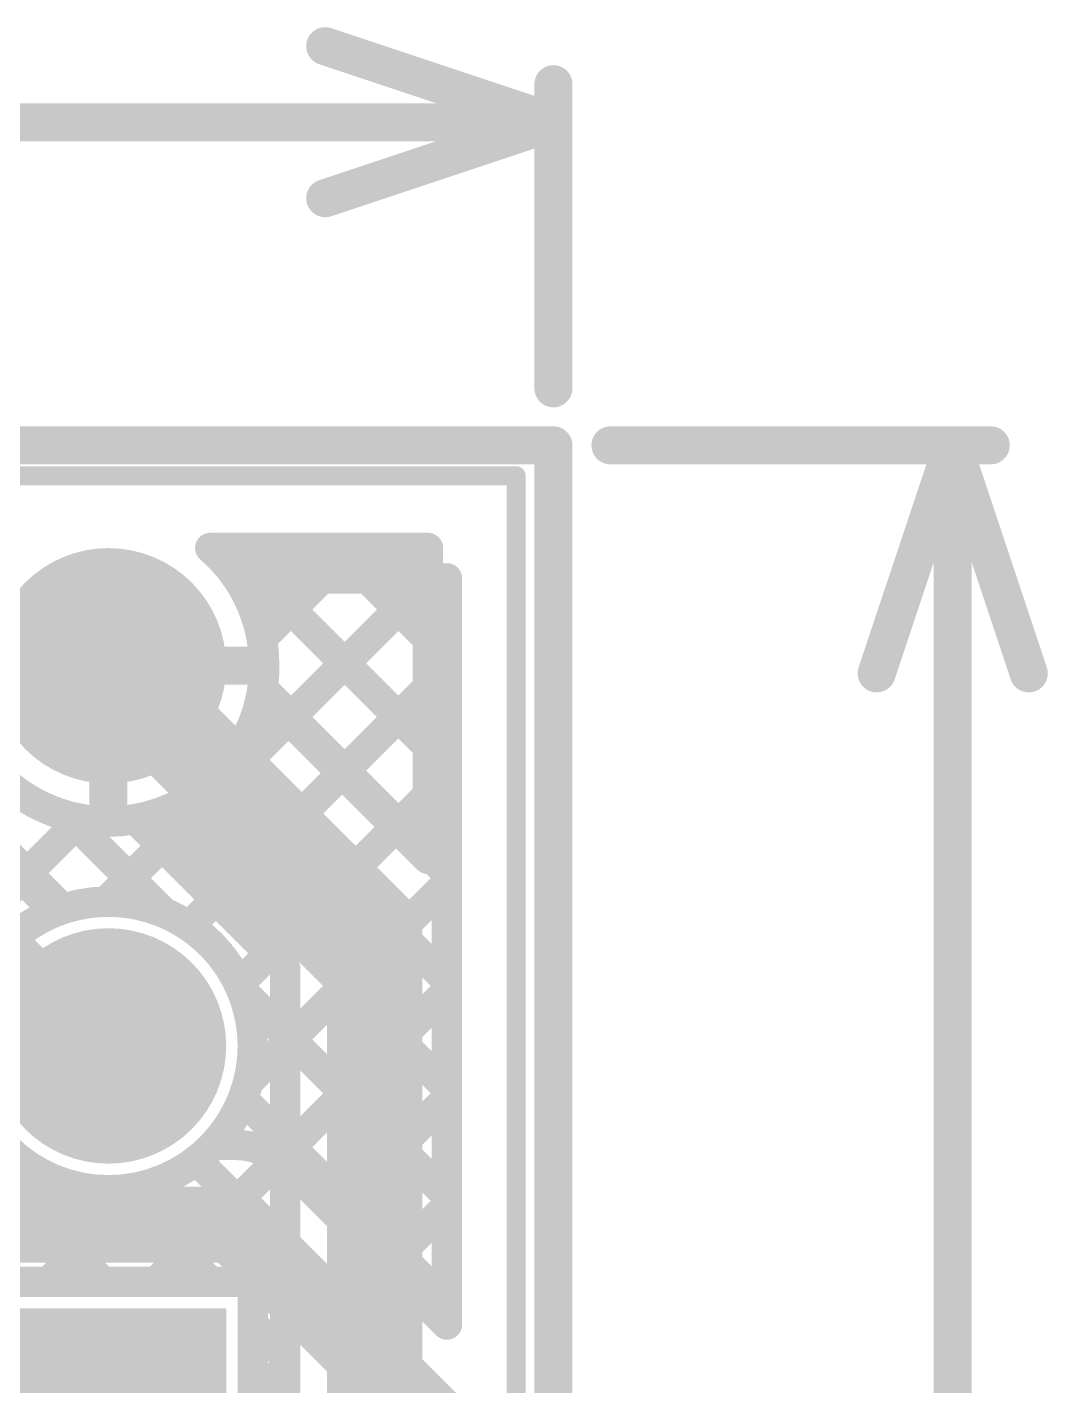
# Model space of a CAD drawing. Header units: millimetres. Extents: x 0.84 to 3.69, y 1.83 to 3.72.
# Drawn here: x 3.4096 to 3.678, y 3.3596 to 3.717 of the extents above; entities that cross this region are included whole.
import ezdxf

# ---------------------------------------------------------------- set-up
doc = ezdxf.new("R2010")
doc.units = ezdxf.units.MM
doc.header["$MEASUREMENT"] = 0
for name, color, linetype in [('BottomLayer', 5, 'Continuous'), ('BottomSolder', 6, 'Continuous'), ('Mechanical1', 6, 'Continuous'), ('Mechanical2', 216, 'Continuous'), ('MultiLayer', 9, 'Continuous'), ('PadHoleLayer', 156, 'Continuous'), ('TopLayer', 1, 'Continuous'), ('TopOverlay', 2, 'Continuous'), ('TopSolder', 216, 'Continuous')]:
    doc.layers.add(name, color=color, linetype=linetype)

# ---------------------------------------------------------------- blocks, each defined once
blk = doc.blocks.new('640456_3_58')
at = {"layer": 'BottomLayer', "const_width": 0.02697}
for points in [[(-0.01348, 0, 1), (0.01348, 0, 1)], [(0.08652, 0, 1), (0.11348, 0, 1)]]:
    blk.add_lwpolyline(points, format="xyb", close=True, dxfattribs=at)
at = {"layer": 'BottomLayer'}
blk.add_solid([(-0.07303, 0.02697), (-0.12697, 0.02697), (-0.07303, -0.02697), (-0.12697, -0.02697)], dxfattribs=at)
at = {"layer": 'BottomSolder', "const_width": 0.03097}
for points in [[(-0.01548, 0, 1), (0.01548, 0, 1)], [(0.08452, 0, 1), (0.11548, 0, 1)]]:
    blk.add_lwpolyline(points, format="xyb", close=True, dxfattribs=at)
at = {"layer": 'BottomSolder'}
blk.add_solid([(-0.06903, 0.03097), (-0.13097, 0.03097), (-0.06903, -0.03097), (-0.13097, -0.03097)], dxfattribs=at)
at = {"layer": 'MultiLayer', "const_width": 0.02697}
for points in [[(-0.01348, 0, 1), (0.01348, 0, 1)], [(0.08652, 0, 1), (0.11348, 0, 1)]]:
    blk.add_lwpolyline(points, format="xyb", close=True, dxfattribs=at)
at = {"layer": 'MultiLayer'}
blk.add_solid([(-0.07303, 0.02697), (-0.12697, 0.02697), (-0.07303, -0.02697), (-0.12697, -0.02697)], dxfattribs=at)
at = {"layer": 'PadHoleLayer', "const_width": 0.02008}
for points in [[(-0.11004, 0, 1), (-0.08996, 0, 1)], [(-0.01004, 0, 1), (0.01004, 0, 1)], [(0.08996, 0, 1), (0.11004, 0, 1)]]:
    blk.add_lwpolyline(points, format="xyb", close=True, dxfattribs=at)
at = {"layer": 'TopLayer', "const_width": 0.02697}
for points in [[(-0.01348, 0, 1), (0.01348, 0, 1)], [(0.08652, 0, 1), (0.11348, 0, 1)]]:
    blk.add_lwpolyline(points, format="xyb", close=True, dxfattribs=at)
at = {"layer": 'TopLayer'}
blk.add_solid([(-0.07303, 0.02697), (-0.12697, 0.02697), (-0.07303, -0.02697), (-0.12697, -0.02697)], dxfattribs=at)
at = {"layer": 'TopOverlay', "const_width": 0.005}
for points in [[(-0.15, 0.126), (-0.15, -0.1072)], [(-0.15, 0.126), (0.15, 0.126)], [(0.15, 0.126), (0.15, -0.1072)], [(-0.15, -0.1072), (0.15, -0.1072)]]:
    blk.add_lwpolyline(points, dxfattribs=at)
at = {"layer": 'TopOverlay'}
for points, const_width in [([(-0.15125, 0.126, 1), (-0.14875, 0.126, 1)], 0.0025), ([(-0.15125, 0.126, 1), (-0.14875, 0.126, 1)], 0.0025), ([(0.14875, 0.126, 1), (0.15125, 0.126, 1)], 0.0025), ([(0.14875, 0.126, 1), (0.15125, 0.126, 1)], 0.0025), ([(-0.11865, -0.04, 1), (-0.12653, -0.04, 1)], 0.00787), ([(-0.1285, -0.04, 1), (-0.12456, -0.04, 1)], 0.00394), ([(-0.12062, -0.04, 1), (-0.11669, -0.04, 1)], 0.00394), ([(-0.15125, -0.1072, 1), (-0.14875, -0.1072, 1)], 0.0025), ([(-0.15125, -0.1072, 1), (-0.14875, -0.1072, 1)], 0.0025), ([(0.14875, -0.1072, 1), (0.15125, -0.1072, 1)], 0.0025), ([(0.14875, -0.1072, 1), (0.15125, -0.1072, 1)], 0.0025)]:
    blk.add_lwpolyline(points, format="xyb", close=True, dxfattribs=dict(at, const_width=const_width))
at = {"layer": 'TopSolder', "const_width": 0.03097}
for points in [[(-0.01548, 0, 1), (0.01548, 0, 1)], [(0.08452, 0, 1), (0.11548, 0, 1)]]:
    blk.add_lwpolyline(points, format="xyb", close=True, dxfattribs=at)
at = {"layer": 'TopSolder'}
blk.add_solid([(-0.06903, 0.03097), (-0.13097, 0.03097), (-0.06903, -0.03097), (-0.13097, -0.03097)], dxfattribs=at)

msp = doc.modelspace()

# ---------------------------------------------------------------- linework, layer by layer
at = {"layer": 'BottomLayer'}
for points, const_width in [([(3.45778, 3.58), (3.515, 3.58)], 0.008), ([(3.4623, 3.57543), (3.46686, 3.58)], 0.008), ([(3.46278, 3.58), (3.515, 3.52779)], 0.008), ([(3.47133, 3.55619), (3.49515, 3.58)], 0.008), ([(3.49107, 3.58), (3.515, 3.55607)], 0.008), ([(3.515, 3.49823), (3.515, 3.58)], 0.008), ([(3.47833, 3.5349), (3.515, 3.57157)], 0.008), ([(2.82, 3.549), (3.431, 3.549)], 0.025), ([(3.431, 3.549), (3.501, 3.479)], 0.025), ([(3.431, 3.549), (3.46797, 3.549)], 0.01), ([(3.431, 3.51203), (3.431, 3.549)], 0.01), ([(3.47135, 3.54189), (3.515, 3.49823)], 0.008), ([(3.47152, 3.54298), (3.515, 3.4995)], 0.008), ([(3.49248, 3.52076), (3.515, 3.54328)], 0.008), ([(3.29101, 3.5255), (3.42954, 3.38697)], 0.008), ([(3.37586, 3.5255), (3.41705, 3.48431)], 0.008), ([(3.50662, 3.50662), (3.515, 3.515)], 0.008), ([(3.42016, 3.50949), (3.4456, 3.48405)], 0.008), ([(3.30115, 3.386), (3.42381, 3.50867)], 0.008), ([(3.43811, 3.50865), (3.4775, 3.46927)], 0.008), ([(3.4304, 3.48696), (3.4451, 3.50167)], 0.008), ([(3.45221, 3.48049), (3.45924, 3.48752)], 0.008), ([(3.501, 3.2685), (3.501, 3.479)], 0.025), ([(3.46529, 3.46529), (3.47338, 3.47338)], 0.008), ([(3.4775, 3.27823), (3.4775, 3.46927)], 0.008), ([(3.46605, 3.4636), (3.4775, 3.45215)], 0.008), ([(3.46775, 3.43947), (3.4775, 3.44921)], 0.008), ([(3.46631, 3.43505), (3.4775, 3.42386)], 0.008), ([(3.44354, 3.38697), (3.4775, 3.42093)], 0.008), ([(3.45416, 3.41892), (3.4775, 3.39558)], 0.008), ([(3.386, 3.386), (3.41471, 3.41471)], 0.008), ([(3.41525, 3.38697), (3.44053, 3.41225)], 0.008), ([(3.43367, 3.41113), (3.45783, 3.38697)], 0.008), ([(3.46897, 3.38411), (3.4775, 3.39265)], 0.008), ([(3.39303, 3.38697), (3.46897, 3.38697)], 0.008), ([(3.46897, 3.31103), (3.46897, 3.38697)], 0.008), ([(3.46897, 3.37583), (3.4775, 3.3673)], 0.008), ([(3.46897, 3.35583), (3.4775, 3.36436)], 0.008)]:
    msp.add_lwpolyline(points, dxfattribs=dict(at, const_width=const_width))
for points, const_width in [([(3.45578, 3.58, 1), (3.45978, 3.58, 1)], 0.004), ([(3.45578, 3.58, 1), (3.45978, 3.58, 1)], 0.004), ([(3.46079, 3.58, 1), (3.46479, 3.58, 1)], 0.004), ([(3.46486, 3.58, 1), (3.46886, 3.58, 1)], 0.004), ([(3.48907, 3.58, 1), (3.49307, 3.58, 1)], 0.004), ([(3.49315, 3.58, 1), (3.49715, 3.58, 1)], 0.004), ([(3.513, 3.58, 1), (3.517, 3.58, 1)], 0.004), ([(3.513, 3.58, 1), (3.517, 3.58, 1)], 0.004), ([(3.4603, 3.57543, 1), (3.4643, 3.57543, 1)], 0.004), ([(3.513, 3.57157, 1), (3.517, 3.57157, 1)], 0.004), ([(3.42475, 3.549, 1), (3.43725, 3.549, 1)], 0.0125), ([(3.42475, 3.549, 1), (3.43725, 3.549, 1)], 0.0125), ([(3.46933, 3.55619, 1), (3.47333, 3.55619, 1)], 0.004), ([(3.513, 3.55607, 1), (3.517, 3.55607, 1)], 0.004), ([(3.4285, 3.549, 1), (3.4335, 3.549, 1)], 0.005), ([(3.4285, 3.549, 1), (3.4335, 3.549, 1)], 0.005), ([(3.46547, 3.549, 1), (3.47047, 3.549, 1)], 0.005), ([(3.46997, 3.549, 1), (3.47397, 3.549, 1)], 0.004), ([(3.46997, 3.549, 1), (3.47397, 3.549, 1)], 0.004), ([(3.46935, 3.54189, 1), (3.47335, 3.54189, 1)], 0.004), ([(3.46935, 3.54189, 1), (3.47335, 3.54189, 1)], 0.004), ([(3.46952, 3.54298, 1), (3.47352, 3.54298, 1)], 0.004), ([(3.513, 3.54328, 1), (3.517, 3.54328, 1)], 0.004), ([(3.47633, 3.5349, 1), (3.48033, 3.5349, 1)], 0.004), ([(3.513, 3.52779, 1), (3.517, 3.52779, 1)], 0.004), ([(3.49048, 3.52076, 1), (3.49448, 3.52076, 1)], 0.004), ([(3.4285, 3.51203, 1), (3.4335, 3.51203, 1)], 0.005), ([(3.513, 3.515, 1), (3.517, 3.515, 1)], 0.004), ([(3.41816, 3.50949, 1), (3.42216, 3.50949, 1)], 0.004), ([(3.42181, 3.50867, 1), (3.42581, 3.50867, 1)], 0.004), ([(3.43611, 3.50865, 1), (3.44011, 3.50865, 1)], 0.004), ([(3.43611, 3.50865, 1), (3.44011, 3.50865, 1)], 0.004), ([(3.50462, 3.50662, 1), (3.50862, 3.50662, 1)], 0.004), ([(3.4431, 3.50167, 1), (3.4471, 3.50167, 1)], 0.004), ([(3.513, 3.4995, 1), (3.517, 3.4995, 1)], 0.004), ([(3.513, 3.49823, 1), (3.517, 3.49823, 1)], 0.004), ([(3.513, 3.49823, 1), (3.517, 3.49823, 1)], 0.004), ([(3.46897, 3.449, 1), (3.39303, 3.449, 1)], 0.008), ([(3.4284, 3.48696, 1), (3.4324, 3.48696, 1)], 0.004), ([(3.45724, 3.48752, 1), (3.46124, 3.48752, 1)], 0.004), ([(3.49475, 3.479, 1), (3.50725, 3.479, 1)], 0.0125), ([(3.49475, 3.479, 1), (3.50725, 3.479, 1)], 0.0125), ([(3.41505, 3.48431, 1), (3.41905, 3.48431, 1)], 0.004), ([(3.4436, 3.48405, 1), (3.4476, 3.48405, 1)], 0.004), ([(3.45021, 3.48049, 1), (3.45421, 3.48049, 1)], 0.004), ([(3.47138, 3.47338, 1), (3.47538, 3.47338, 1)], 0.004), ([(3.4755, 3.46927, 1), (3.4795, 3.46927, 1)], 0.004), ([(3.4755, 3.46927, 1), (3.4795, 3.46927, 1)], 0.004), ([(3.46329, 3.46529, 1), (3.46729, 3.46529, 1)], 0.004), ([(3.46405, 3.4636, 1), (3.46805, 3.4636, 1)], 0.004), ([(3.46697, 3.449, 1), (3.47097, 3.449, 1)], 0.004), ([(3.4755, 3.45215, 1), (3.4795, 3.45215, 1)], 0.004), ([(3.4755, 3.44921, 1), (3.4795, 3.44921, 1)], 0.004), ([(3.46575, 3.43947, 1), (3.46975, 3.43947, 1)], 0.004), ([(3.46431, 3.43505, 1), (3.46831, 3.43505, 1)], 0.004), ([(3.4755, 3.42386, 1), (3.4795, 3.42386, 1)], 0.004), ([(3.4755, 3.42093, 1), (3.4795, 3.42093, 1)], 0.004), ([(3.45216, 3.41892, 1), (3.45616, 3.41892, 1)], 0.004), ([(3.41271, 3.41471, 1), (3.41671, 3.41471, 1)], 0.004), ([(3.43167, 3.41113, 1), (3.43567, 3.41113, 1)], 0.004), ([(3.43853, 3.41225, 1), (3.44253, 3.41225, 1)], 0.004), ([(3.4755, 3.39558, 1), (3.4795, 3.39558, 1)], 0.004), ([(3.4755, 3.39265, 1), (3.4795, 3.39265, 1)], 0.004), ([(3.41325, 3.38697, 1), (3.41725, 3.38697, 1)], 0.004), ([(3.42754, 3.38697, 1), (3.43154, 3.38697, 1)], 0.004), ([(3.44154, 3.38697, 1), (3.44554, 3.38697, 1)], 0.004), ([(3.45583, 3.38697, 1), (3.45983, 3.38697, 1)], 0.004), ([(3.46697, 3.38697, 1), (3.47097, 3.38697, 1)], 0.004), ([(3.46697, 3.38697, 1), (3.47097, 3.38697, 1)], 0.004), ([(3.46697, 3.38411, 1), (3.47097, 3.38411, 1)], 0.004), ([(3.46697, 3.37583, 1), (3.47097, 3.37583, 1)], 0.004), ([(3.4755, 3.3673, 1), (3.4795, 3.3673, 1)], 0.004), ([(3.4755, 3.36436, 1), (3.4795, 3.36436, 1)], 0.004), ([(3.46697, 3.35583, 1), (3.47097, 3.35583, 1)], 0.004)]:
    msp.add_lwpolyline(points, format="xyb", close=True, dxfattribs=dict(at, const_width=const_width))
at = {"layer": 'BottomLayer', "const_width": 0.008}
for points in [[(3.45778, 3.58, -0.217912), (3.47197, 3.549)], [(3.47197, 3.549, -0.04365), (3.47135, 3.54189)], [(3.43811, 3.50865, -0.29145), (3.39744, 3.5255)]]:
    msp.add_lwpolyline(points, format="xyb", dxfattribs=at)
at = {"layer": 'BottomLayer'}
for points in [[(3.31041, 3.356), (3.457, 3.356), (3.31041, 3.375), (3.457, 3.375)], [(3.355, 3.326), (3.457, 3.326), (3.355, 3.374), (3.457, 3.374)]]:
    msp.add_solid(points, dxfattribs=at)
at = {"layer": 'Mechanical1', "const_width": 0.01}
for points in [[(3.488, 3.712), (3.548, 3.692)], [(3.548, 3.622), (3.548, 3.702)], [(2.54441, 3.692), (3.548, 3.692)], [(3.488, 3.672), (3.548, 3.692)], [(3.563, 3.607), (3.663, 3.607)], [(3.633, 3.547), (3.653, 3.607)], [(3.653, 3.01791), (3.653, 3.607)], [(3.653, 3.607), (3.673, 3.547)]]:
    msp.add_lwpolyline(points, dxfattribs=at)
at = {"layer": 'Mechanical1', "const_width": 0.005}
for points in [[(3.4855, 3.712, 1), (3.4905, 3.712, 1)], [(3.5455, 3.702, 1), (3.5505, 3.702, 1)], [(3.5455, 3.692, 1), (3.5505, 3.692, 1)], [(3.5455, 3.692, 1), (3.5505, 3.692, 1)], [(3.5455, 3.692, 1), (3.5505, 3.692, 1)], [(3.4855, 3.672, 1), (3.4905, 3.672, 1)], [(3.5455, 3.622, 1), (3.5505, 3.622, 1)], [(3.5605, 3.607, 1), (3.5655, 3.607, 1)], [(3.6505, 3.607, 1), (3.6555, 3.607, 1)], [(3.6505, 3.607, 1), (3.6555, 3.607, 1)], [(3.6505, 3.607, 1), (3.6555, 3.607, 1)], [(3.6605, 3.607, 1), (3.6655, 3.607, 1)], [(3.6305, 3.547, 1), (3.6355, 3.547, 1)], [(3.6705, 3.547, 1), (3.6755, 3.547, 1)]]:
    msp.add_lwpolyline(points, format="xyb", close=True, dxfattribs=at)
at = {"layer": 'Mechanical2', "const_width": 0.01}
for points in [[(1.001, 3.607), (3.548, 3.607)], [(3.548, 3.607), (3.548, 1.889)]]:
    msp.add_lwpolyline(points, dxfattribs=at)
at = {"layer": 'Mechanical2', "const_width": 0.005}
msp.add_lwpolyline([(3.5455, 3.607, 1), (3.5505, 3.607, 1)], format="xyb", close=True, dxfattribs=at)
msp.add_lwpolyline([(3.5455, 3.607, 1), (3.5505, 3.607, 1)], format="xyb", close=True, dxfattribs=at)
at = {"layer": 'TopLayer'}
for points, const_width in [([(3.292, 3.588), (3.431, 3.449)], 0.012), ([(3.33204, 3.572), (3.41901, 3.48503)], 0.008), ([(3.4304, 3.48696), (3.51543, 3.572)], 0.008), ([(3.4649, 3.572), (3.52, 3.572)], 0.008), ([(3.47079, 3.572), (3.52, 3.52279)], 0.008), ([(3.47133, 3.55619), (3.48715, 3.572)], 0.008), ([(3.49907, 3.572), (3.52, 3.55107)], 0.008), ([(3.52, 3.3757), (3.52, 3.572)], 0.008), ([(3.39403, 3.549), (3.431, 3.549)], 0.01), ([(3.431, 3.549), (3.46797, 3.549)], 0.01), ([(3.431, 3.51203), (3.431, 3.549)], 0.01), ([(3.45221, 3.48049), (3.52, 3.54828)], 0.008), ([(3.47152, 3.54298), (3.52, 3.4945)], 0.008), ([(3.46291, 3.52331), (3.52, 3.46622)], 0.008), ([(3.46529, 3.46529), (3.52, 3.52)], 0.008), ([(3.42016, 3.50949), (3.4456, 3.48405)], 0.008), ([(3.44675, 3.51118), (3.52, 3.43793)], 0.008), ([(3.40959, 3.49445), (3.42381, 3.50867)], 0.008), ([(3.46775, 3.43947), (3.52, 3.49171)], 0.008), ([(3.46605, 3.4636), (3.52, 3.40965)], 0.008), ([(3.47588, 3.41931), (3.52, 3.46343)], 0.008), ([(3.46631, 3.43505), (3.52, 3.38136)], 0.008), ([(3.49028, 3.40542), (3.52, 3.43515)], 0.008), ([(3.45867, 3.423), (3.464, 3.423)], 0.008), ([(3.47888, 3.41681), (3.52, 3.3757)], 0.008), ([(3.32718, 3.402), (3.464, 3.402)], 0.02), ([(3.464, 3.402), (3.521, 3.345)], 0.02), ([(3.50442, 3.39128), (3.52, 3.40686)], 0.008)]:
    msp.add_lwpolyline(points, dxfattribs=dict(at, const_width=const_width))
at = {"layer": 'TopLayer', "const_width": 0.008}
for points in [[(3.47197, 3.549, -1.353317), (3.3971, 3.572)], [(3.4649, 3.572, -0.150136), (3.47197, 3.549)], [(3.41901, 3.48503, -0.511733), (3.46897, 3.449)], [(3.46897, 3.449, -0.19084), (3.45867, 3.423)], [(3.464, 3.423, -0.199534), (3.47888, 3.41681)], [(3.464, 3.423, -0.198912), (3.47885, 3.41685)]]:
    msp.add_lwpolyline(points, format="xyb", dxfattribs=at)
at = {"layer": 'TopLayer'}
for points, const_width in [([(3.4629, 3.572, 1), (3.4669, 3.572, 1)], 0.004), ([(3.4629, 3.572, 1), (3.4669, 3.572, 1)], 0.004), ([(3.46879, 3.572, 1), (3.47279, 3.572, 1)], 0.004), ([(3.48515, 3.572, 1), (3.48915, 3.572, 1)], 0.004), ([(3.49707, 3.572, 1), (3.50107, 3.572, 1)], 0.004), ([(3.51343, 3.572, 1), (3.51743, 3.572, 1)], 0.004), ([(3.518, 3.572, 1), (3.522, 3.572, 1)], 0.004), ([(3.518, 3.572, 1), (3.522, 3.572, 1)], 0.004), ([(3.46933, 3.55619, 1), (3.47333, 3.55619, 1)], 0.004), ([(3.4285, 3.549, 1), (3.4335, 3.549, 1)], 0.005), ([(3.4285, 3.549, 1), (3.4335, 3.549, 1)], 0.005), ([(3.4285, 3.549, 1), (3.4335, 3.549, 1)], 0.005), ([(3.46547, 3.549, 1), (3.47047, 3.549, 1)], 0.005), ([(3.46997, 3.549, 1), (3.47397, 3.549, 1)], 0.004), ([(3.46997, 3.549, 1), (3.47397, 3.549, 1)], 0.004), ([(3.518, 3.55107, 1), (3.522, 3.55107, 1)], 0.004), ([(3.518, 3.54828, 1), (3.522, 3.54828, 1)], 0.004), ([(3.46952, 3.54298, 1), (3.47352, 3.54298, 1)], 0.004), ([(3.46091, 3.52331, 1), (3.46491, 3.52331, 1)], 0.004), ([(3.518, 3.52279, 1), (3.522, 3.52279, 1)], 0.004), ([(3.518, 3.52, 1), (3.522, 3.52, 1)], 0.004), ([(3.4285, 3.51203, 1), (3.4335, 3.51203, 1)], 0.005), ([(3.41816, 3.50949, 1), (3.42216, 3.50949, 1)], 0.004), ([(3.44475, 3.51118, 1), (3.44875, 3.51118, 1)], 0.004), ([(3.42181, 3.50867, 1), (3.42581, 3.50867, 1)], 0.004), ([(3.40759, 3.49445, 1), (3.41159, 3.49445, 1)], 0.004), ([(3.518, 3.4945, 1), (3.522, 3.4945, 1)], 0.004), ([(3.518, 3.49171, 1), (3.522, 3.49171, 1)], 0.004), ([(3.41701, 3.48503, 1), (3.42101, 3.48503, 1)], 0.004), ([(3.41701, 3.48503, 1), (3.42101, 3.48503, 1)], 0.004), ([(3.4284, 3.48696, 1), (3.4324, 3.48696, 1)], 0.004), ([(3.4436, 3.48405, 1), (3.4476, 3.48405, 1)], 0.004), ([(3.45021, 3.48049, 1), (3.45421, 3.48049, 1)], 0.004), ([(3.46329, 3.46529, 1), (3.46729, 3.46529, 1)], 0.004), ([(3.46405, 3.4636, 1), (3.46805, 3.4636, 1)], 0.004), ([(3.518, 3.46622, 1), (3.522, 3.46622, 1)], 0.004), ([(3.518, 3.46343, 1), (3.522, 3.46343, 1)], 0.004), ([(3.428, 3.449, 1), (3.434, 3.449, 1)], 0.006), ([(3.46697, 3.449, 1), (3.47097, 3.449, 1)], 0.004), ([(3.46697, 3.449, 1), (3.47097, 3.449, 1)], 0.004), ([(3.46575, 3.43947, 1), (3.46975, 3.43947, 1)], 0.004), ([(3.518, 3.43793, 1), (3.522, 3.43793, 1)], 0.004), ([(3.46431, 3.43505, 1), (3.46831, 3.43505, 1)], 0.004), ([(3.518, 3.43515, 1), (3.522, 3.43515, 1)], 0.004), ([(3.45667, 3.423, 1), (3.46067, 3.423, 1)], 0.004), ([(3.45667, 3.423, 1), (3.46067, 3.423, 1)], 0.004), ([(3.462, 3.423, 1), (3.466, 3.423, 1)], 0.004), ([(3.462, 3.423, 1), (3.466, 3.423, 1)], 0.004), ([(3.462, 3.423, 1), (3.466, 3.423, 1)], 0.004), ([(3.47388, 3.41931, 1), (3.47788, 3.41931, 1)], 0.004), ([(3.47685, 3.41685, 1), (3.48085, 3.41685, 1)], 0.004), ([(3.47688, 3.41681, 1), (3.48088, 3.41681, 1)], 0.004), ([(3.47688, 3.41681, 1), (3.48088, 3.41681, 1)], 0.004), ([(3.518, 3.40965, 1), (3.522, 3.40965, 1)], 0.004), ([(3.459, 3.402, 1), (3.469, 3.402, 1)], 0.01), ([(3.459, 3.402, 1), (3.469, 3.402, 1)], 0.01), ([(3.518, 3.40686, 1), (3.522, 3.40686, 1)], 0.004), ([(3.48828, 3.40542, 1), (3.49228, 3.40542, 1)], 0.004), ([(3.50242, 3.39128, 1), (3.50642, 3.39128, 1)], 0.004), ([(3.518, 3.38136, 1), (3.522, 3.38136, 1)], 0.004), ([(3.518, 3.3757, 1), (3.522, 3.3757, 1)], 0.004), ([(3.518, 3.3757, 1), (3.522, 3.3757, 1)], 0.004)]:
    msp.add_lwpolyline(points, format="xyb", close=True, dxfattribs=dict(at, const_width=const_width))

# ---------------------------------------------------------------- block references
at = {"rotation": 90}
msp.add_blockref('640456_3_58', (3.431, 3.449), dxfattribs=at)

doc.saveas('drawing.dxf')
